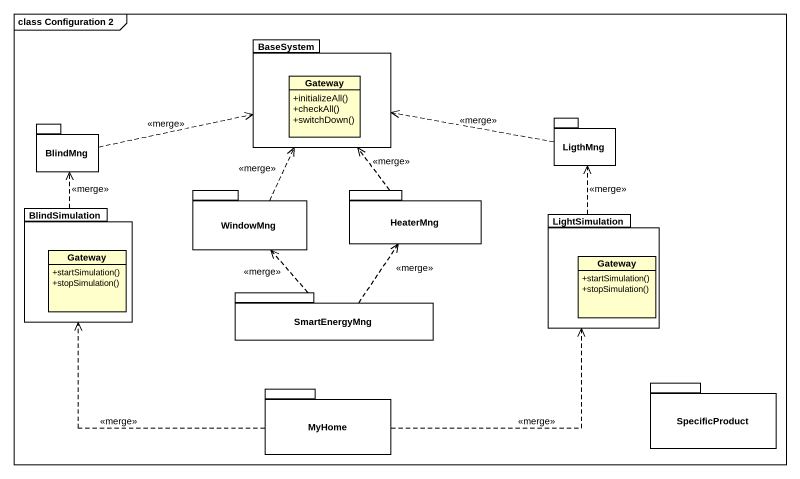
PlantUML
@startuml
mainframe class Configuration 2
hide circle
hide empty members
skinparam classAttributeIconSize 0
package BaseSystem #FFFFFF {
  class Gateway {
    +initializeAll()
    +checkAll()
    +switchDown()
  }
}
package BlindMng #FFFFFF {
}
package LigthMng #FFFFFF {
}
package BlindSimulation #FFFFFF {
  class "Gateway" as Gateway_2 {
    +startSimulation()
    +stopSimulation()
  }
}
package WindowMng #FFFFFF {
}
package HeaterMng #FFFFFF {
}
package LightSimulation #FFFFFF {
  class "Gateway" as Gateway_3 {
    +startSimulation()
    +stopSimulation()
  }
}
package SmartEnergyMng #FFFFFF {
}
package SpecificProduct #FFFFFF {
}
package MyHome #FFFFFF {
}
BlindMng .right.> BaseSystem : <<merge>>
LigthMng .left.> BaseSystem : <<merge>>
BlindSimulation .up.> BlindMng : <<merge>>
WindowMng .up.> BaseSystem : <<merge>>
HeaterMng .up.> BaseSystem : <<merge>>
LightSimulation .up.> LigthMng : <<merge>>
SmartEnergyMng .up.> WindowMng : <<merge>>
SmartEnergyMng .up.> HeaterMng : <<merge>>
MyHome .up.> BlindSimulation : <<merge>>
MyHome .right.> LightSimulation : <<merge>>
@enduml
